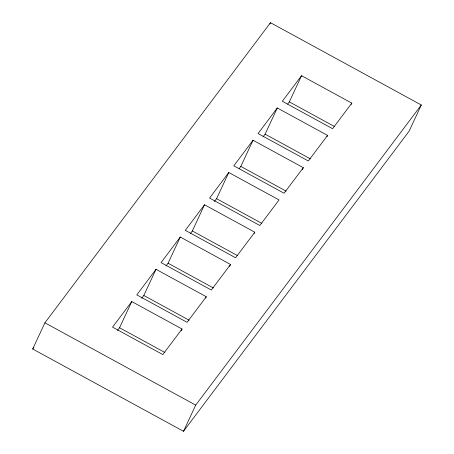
<?xml version="1.0" encoding="UTF-8"?>
<svg xmlns="http://www.w3.org/2000/svg" width="454" height="454" viewBox="0 0 454 454"><rect width="100%" height="100%" fill="white"/><g stroke="black" fill="none" stroke-linecap="round" stroke-linejoin="round"><path stroke-width="0.68" d="M32.699 348.995L44.906 322.817L270.499 22.7L421.301 105.005L409.094 131.183L183.501 431.3L32.699 348.995L33.976 347.293M117.472 330.529L119.561 327.748L131.768 301.57L182.037 329.002L181.14 330.921M269.903 23.977L270.499 22.7M141.727 298.261L143.816 295.48L156.023 269.301L206.286 296.74L205.696 298.017M165.977 265.993L168.071 263.218L180.278 237.033L230.541 264.472L229.65 266.385M190.232 233.725L192.32 230.95L204.533 204.771L254.796 232.204L254.2 233.481M214.487 201.463L216.575 198.682L228.782 172.503L279.051 199.936L259.83 225.507L209.566 198.069L228.782 172.503M239.162 168.638L240.83 166.414L253.037 140.235L303.306 167.674L302.415 169.586M262.997 136.926L265.085 134.151L277.292 107.973L327.561 135.405L326.965 136.682M287.666 104.108L289.34 101.883L301.547 75.705L351.816 103.137L351.22 104.414M183.501 431.3L195.708 405.121L421.301 105.005M131.768 301.57L112.547 327.135L162.816 354.574L182.037 329.002M156.023 269.301L136.802 294.873L187.071 322.306L206.286 296.74M180.278 237.033L161.056 262.605L211.326 290.038L230.541 264.472M204.533 204.771L185.311 230.337L235.581 257.77L254.796 232.204M253.037 140.235L233.821 165.806L284.085 193.239L303.306 167.674M277.292 107.973L258.076 133.538L308.34 160.971L327.561 135.405M301.547 75.705L282.326 101.27L332.595 128.709L351.816 103.137M289.34 101.883L334.643 126.609M265.085 134.151L310.388 158.872M240.83 166.414L286.133 191.14M216.575 198.682L261.879 223.408M192.32 230.95L237.624 255.676M168.071 263.218L213.369 287.938M143.816 295.48L189.119 320.206M119.561 327.748L164.864 352.474M44.906 322.817L195.708 405.121"/></g></svg>
